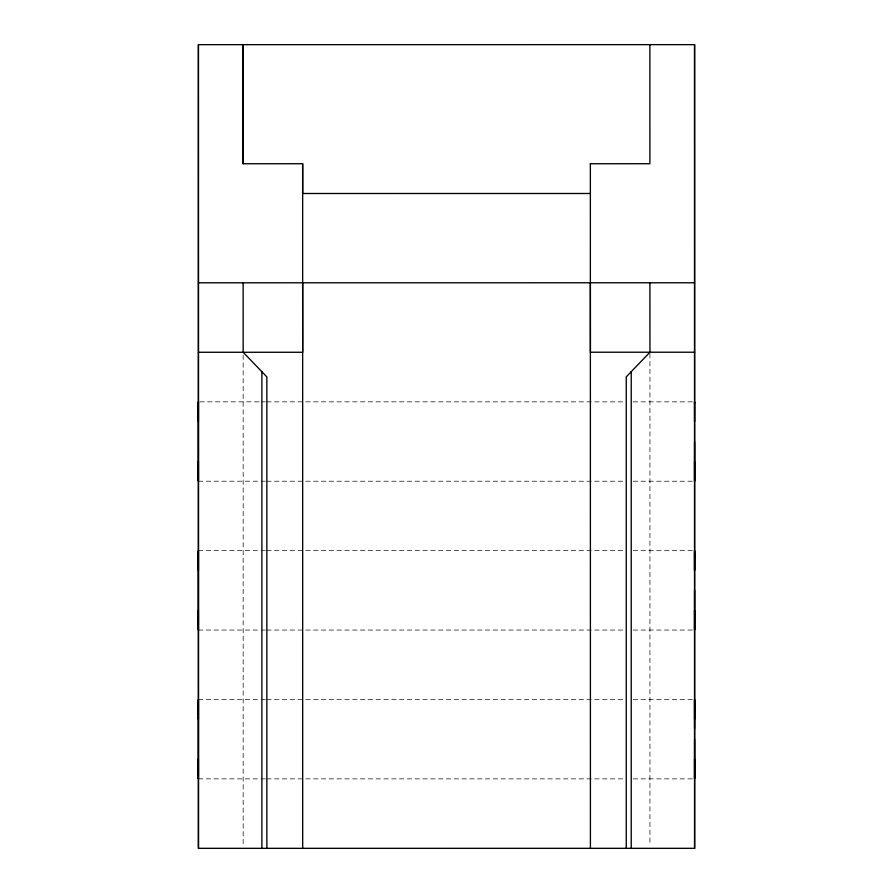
<?xml version="1.0" encoding="UTF-8"?>
<svg xmlns="http://www.w3.org/2000/svg" width="893" height="893" viewBox="0 0 893 893"><rect width="100%" height="100%" fill="white"/><g stroke="black" fill="none" stroke-linecap="round" stroke-linejoin="round"><path stroke-width="0.67" stroke-dasharray="4.46 3.35" d="M199.798 401.839L259.729 401.839M261.124 401.839L265.299 401.839M266.694 401.839L624.866 401.85M633.226 401.85L693.158 401.85M198.402 481.215L259.729 481.215M261.113 481.215L265.299 481.215M266.694 481.215L624.866 481.227M633.226 481.227L693.158 481.227M198.402 550.668L259.729 550.668M261.124 550.668L265.299 550.668M266.694 550.668L624.866 550.668M633.226 550.68L693.158 550.68M198.402 630.045L259.729 630.045M261.113 630.045L265.299 630.045M266.694 630.045L624.866 630.045M633.226 630.045L693.158 630.045M198.402 699.498L259.729 699.498M261.124 699.498L265.299 699.498M266.694 699.498L624.866 699.498M633.226 699.498L693.158 699.498M198.402 778.863L259.729 778.875M261.113 778.875L265.299 778.875M266.694 778.875L624.866 778.875M633.226 778.875L693.158 778.875M649.948 353.617L649.948 845.526M243.164 355.046L243.164 845.559"/><path stroke-width="1.34" d="M243.108 163.743L243.108 44.672L243.13 163.743L302.66 163.732L302.694 848.35M302.638 163.732L302.638 193.502L590.362 193.491M694.575 44.65L694.609 848.317L694.575 44.65L198.413 44.661L198.436 848.328L694.609 848.317M694.564 739.192L694.553 778.875L694.542 759.028M694.542 728.911L694.553 699.498L694.564 719.345M694.564 590.362L694.553 630.045L694.542 610.209M694.564 441.533L694.553 481.227L694.542 461.38M694.553 403.201L694.553 401.85L694.564 421.697M590.362 163.743L649.892 163.72L649.881 44.65M198.458 282.802L694.598 282.78M694.609 352.222L590.418 352.222L590.362 282.78M198.469 352.266L302.694 352.266L302.66 282.802M198.413 44.661L198.469 848.35M649.914 282.78L649.948 352.222L626.25 376.857L626.25 848.317M243.142 282.802L243.164 352.266L266.862 376.891L266.862 848.35M198.413 421.686L198.402 401.839L198.402 481.215L198.391 461.368M198.413 570.515L198.402 550.668L198.402 630.045L198.391 610.198M198.413 719.334L198.402 699.498L198.402 778.863L198.391 759.028M631.228 371.678L631.228 848.317M590.362 163.72L590.418 848.317M261.883 371.722L261.883 848.35M694.542 555.993L694.542 570.515L694.553 550.68L694.542 555.993"/></g></svg>
